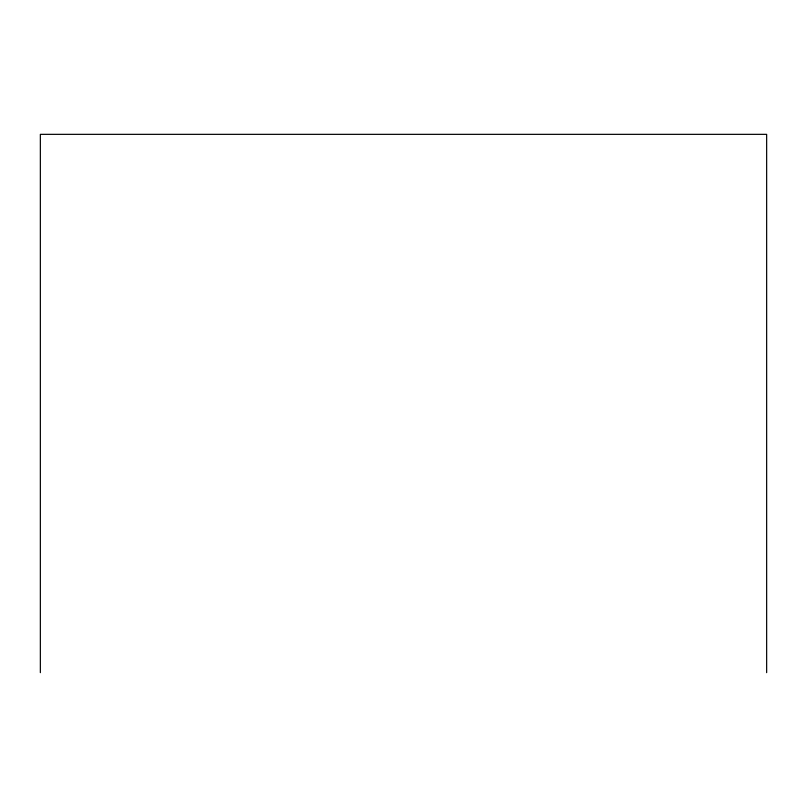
<?xml version="1.0" encoding="UTF-8"?>
<svg xmlns="http://www.w3.org/2000/svg" width="807" height="807" viewBox="0 0 807 807"><rect width="100%" height="100%" fill="white"/><g stroke="black" fill="none" stroke-linecap="round" stroke-linejoin="round"><path stroke-width="1.21" d="M766.65 672.655L766.65 134.345L40.35 134.345L40.35 672.655"/></g></svg>
